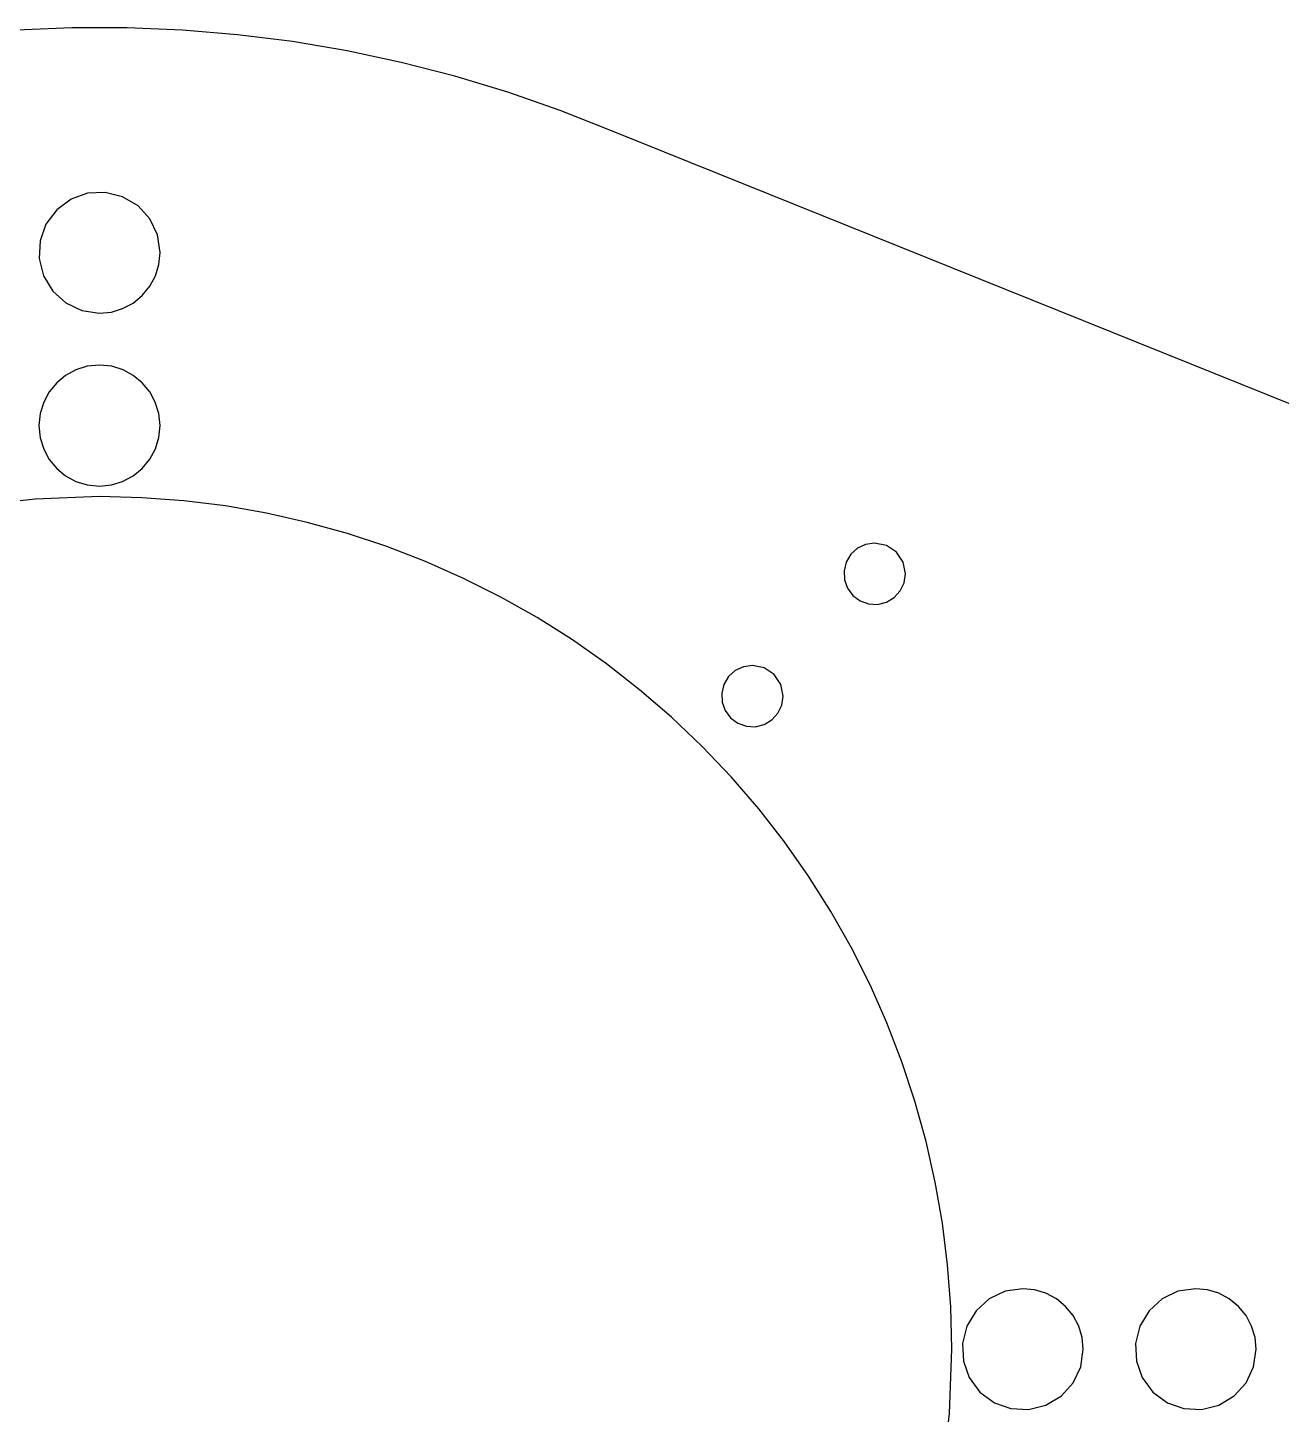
# Model space of a CAD drawing. Extents: x 110 to 524, y 98 to 323.
# Drawn here: x 311.1 to 418, y 205 to 323.3 of the extents above; entities that cross this region are included whole.
import ezdxf

# ---------------------------------------------------------------- set-up
doc = ezdxf.new("R2010")
doc.units = 0

msp = doc.modelspace()

# ---------------------------------------------------------------- linework, layer by layer
at = {"color": 7}
for points in [[(314.881313, 323.266307), (310.164936, 323.068134)], [(319.601156, 323.266307), (314.881313, 323.266307)], [(324.317533, 323.068134), (319.601156, 323.266307)], [(329.021528, 322.673112), (324.317533, 323.068134)], [(333.704515, 322.082298), (329.021528, 322.673112)], [(338.3589, 321.295163), (333.704515, 322.082298)], [(342.976112, 320.313296), (338.3589, 321.295163)], [(347.548424, 319.139077), (342.976112, 320.313296)], [(352.067501, 317.775151), (347.548424, 319.139077)], [(356.525196, 316.223107), (352.067501, 317.775151)], [(360.914098, 314.485326), (356.525196, 316.223107)], [(524.416074, 248.691207), (360.914098, 314.485326)]]:
    msp.add_lwpolyline(points, dxfattribs=at)
at = {"layer": 'Layer 1', "color": 7}
for points in [[(322.404614, 304.091431), (322.177903, 305.605443), (321.534432, 306.960037), (320.529196, 308.072907), (319.21719, 308.861748), (317.731667, 309.231682), (316.23394, 309.155573), (314.821095, 308.652733), (313.590218, 307.742474), (312.679959, 306.511597), (312.177119, 305.098752), (312.10101, 303.601025), (312.470944, 302.115502), (313.259785, 300.803495), (314.372655, 299.79826), (315.727248, 299.154789), (317.24126, 298.928078), (318.253285, 299.028207), (319.21719, 299.321115), (320.105891, 299.795582), (320.892303, 300.440389), (321.53711, 301.2268), (322.011577, 302.115502), (322.304485, 303.079407), (322.404614, 304.091431), (322.404614, 304.091431)], [(322.404614, 289.341464), (322.299713, 290.382059), (321.998852, 291.351274), (321.522794, 292.228344), (320.892303, 292.992506), (320.12814, 293.622998), (319.251071, 294.099055), (318.281856, 294.399916), (317.24126, 294.504817), (316.200664, 294.399916), (315.23145, 294.099055), (314.35438, 293.622998), (313.590218, 292.992506), (312.959726, 292.228344), (312.483669, 291.351274), (312.182808, 290.382059), (312.077907, 289.341464), (312.182808, 288.300868), (312.483669, 287.331653), (312.959726, 286.454583), (313.590218, 285.690421), (314.35438, 285.05993), (315.23145, 284.583872), (316.200664, 284.283011), (317.24126, 284.17811), (318.253285, 284.278239), (319.21719, 284.571147), (320.105891, 285.045614), (320.892303, 285.690421), (321.53711, 286.476832), (322.011577, 287.365534), (322.304485, 288.329439), (322.404614, 289.341464), (322.404614, 289.341464)], [(317.241208, 283.28594), (311.765281, 283.080401), (306.375313, 282.471851)], [(389.121138, 199.726026), (389.729688, 205.115994), (389.935226, 210.591922), (389.845886, 214.19661), (389.57951, 217.776832), (389.138567, 221.326631), (388.525525, 224.840047), (387.742851, 228.311122), (386.793014, 231.733897), (385.678482, 235.102416), (384.401723, 238.410718), (382.965205, 241.652846), (381.371396, 244.822841), (379.622764, 247.914745), (377.721777, 250.9226), (375.670904, 253.840446), (373.472611, 256.662327), (371.129367, 259.382282), (368.643641, 261.994355), (366.031569, 264.480081), (363.311613, 266.823324), (360.489733, 269.021617), (357.571886, 271.072491), (354.564032, 272.973478), (351.472128, 274.72211), (348.302132, 276.315919), (345.060005, 277.752437), (341.751702, 279.029196), (338.383184, 280.143728), (334.960408, 281.093565), (331.489333, 281.876238), (327.975917, 282.48928), (324.426119, 282.930224), (320.845896, 283.196599), (317.241208, 283.28594), (317.241208, 283.28594)], [(383.354573, 279.327678), (382.585659, 279.21254), (381.897708, 278.885743), (381.33252, 278.375219), (380.931895, 277.708896), (380.744018, 276.95445), (380.782671, 276.193807), (381.038046, 275.476272), (381.500335, 274.851152), (382.125455, 274.388863), (382.84299, 274.133488), (383.603634, 274.094835), (384.35808, 274.282711), (385.024402, 274.683336), (385.534926, 275.248525), (385.861723, 275.936476), (385.976862, 276.70539), (385.777252, 277.708896), (385.208811, 278.559628), (384.35808, 279.128069), (383.354573, 279.327678), (383.354573, 279.327678)], [(372.92577, 268.898079), (372.156855, 268.78294), (371.468904, 268.456143), (370.903716, 267.945619), (370.503091, 267.279296), (370.315215, 266.524851), (370.353868, 265.764207), (370.609243, 265.046672), (371.071532, 264.421552), (371.696652, 263.959263), (372.414187, 263.703888), (373.17483, 263.665235), (373.929276, 263.853111), (374.595599, 264.253737), (375.106123, 264.818925), (375.432919, 265.506876), (375.548058, 266.27579), (375.348448, 267.279296), (374.780008, 268.130028), (373.929276, 268.698469), (372.92577, 268.898079), (372.92577, 268.898079)], [(395.991569, 215.754614), (394.477557, 215.527903), (393.122963, 214.884432), (392.010093, 213.879196), (391.221252, 212.56719), (390.851318, 211.081667), (390.927427, 209.58394), (391.430267, 208.171095), (392.340526, 206.940218), (393.571403, 206.029959), (394.984248, 205.527119), (396.481975, 205.45101), (397.967498, 205.820944), (399.279505, 206.609785), (400.28474, 207.722655), (400.928211, 209.077248), (401.154922, 210.59126), (401.054793, 211.603285), (400.761885, 212.56719), (400.287418, 213.455891), (399.642611, 214.242303), (398.8562, 214.88711), (397.967498, 215.361577), (397.003593, 215.654485), (395.991569, 215.754614), (395.991569, 215.754614)], [(410.741536, 215.754614), (409.227524, 215.527903), (407.872931, 214.884432), (406.760061, 213.879196), (405.97122, 212.56719), (405.601286, 211.081667), (405.677395, 209.58394), (406.180235, 208.171095), (407.090494, 206.940218), (408.321371, 206.029959), (409.734216, 205.527119), (411.231943, 205.45101), (412.717466, 205.820944), (414.029472, 206.609785), (415.034708, 207.722655), (415.678179, 209.077248), (415.90489, 210.59126), (415.804761, 211.603285), (415.511853, 212.56719), (415.037386, 213.455891), (414.392579, 214.242303), (413.606168, 214.88711), (412.717466, 215.361577), (411.753561, 215.654485), (410.741536, 215.754614), (410.741536, 215.754614)]]:
    msp.add_lwpolyline(points, dxfattribs=at)

doc.saveas('drawing.dxf')
